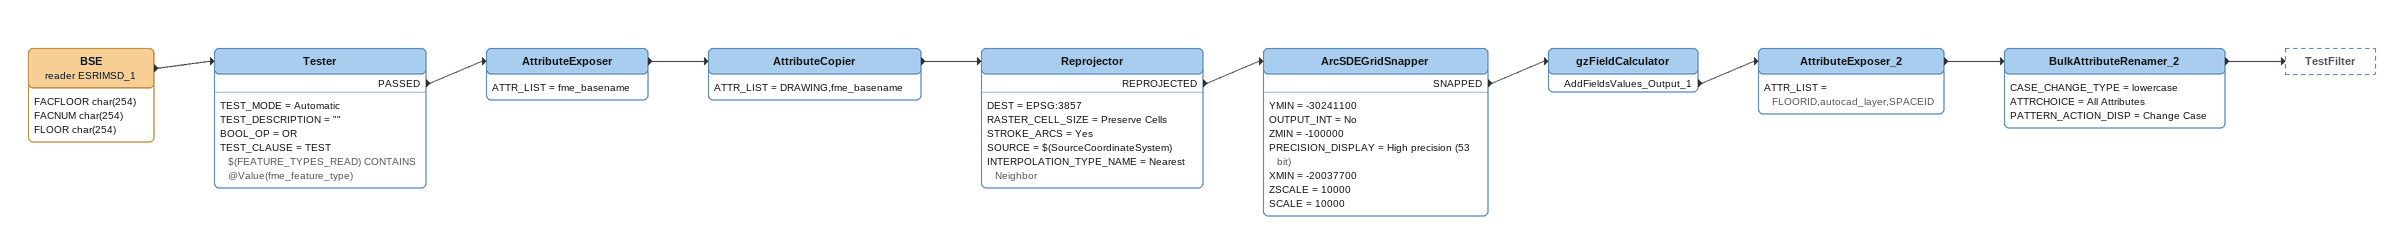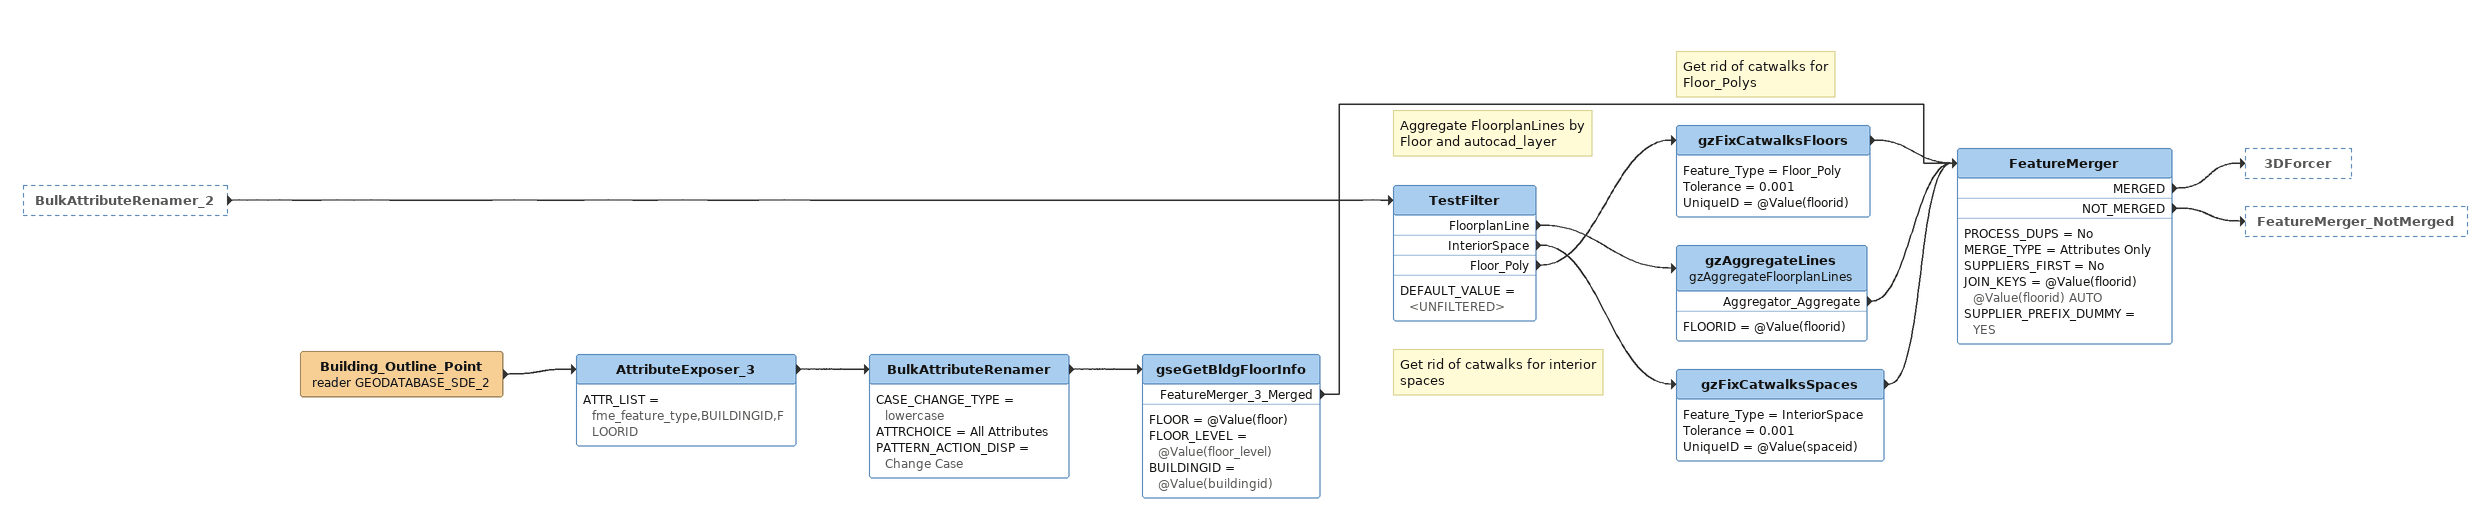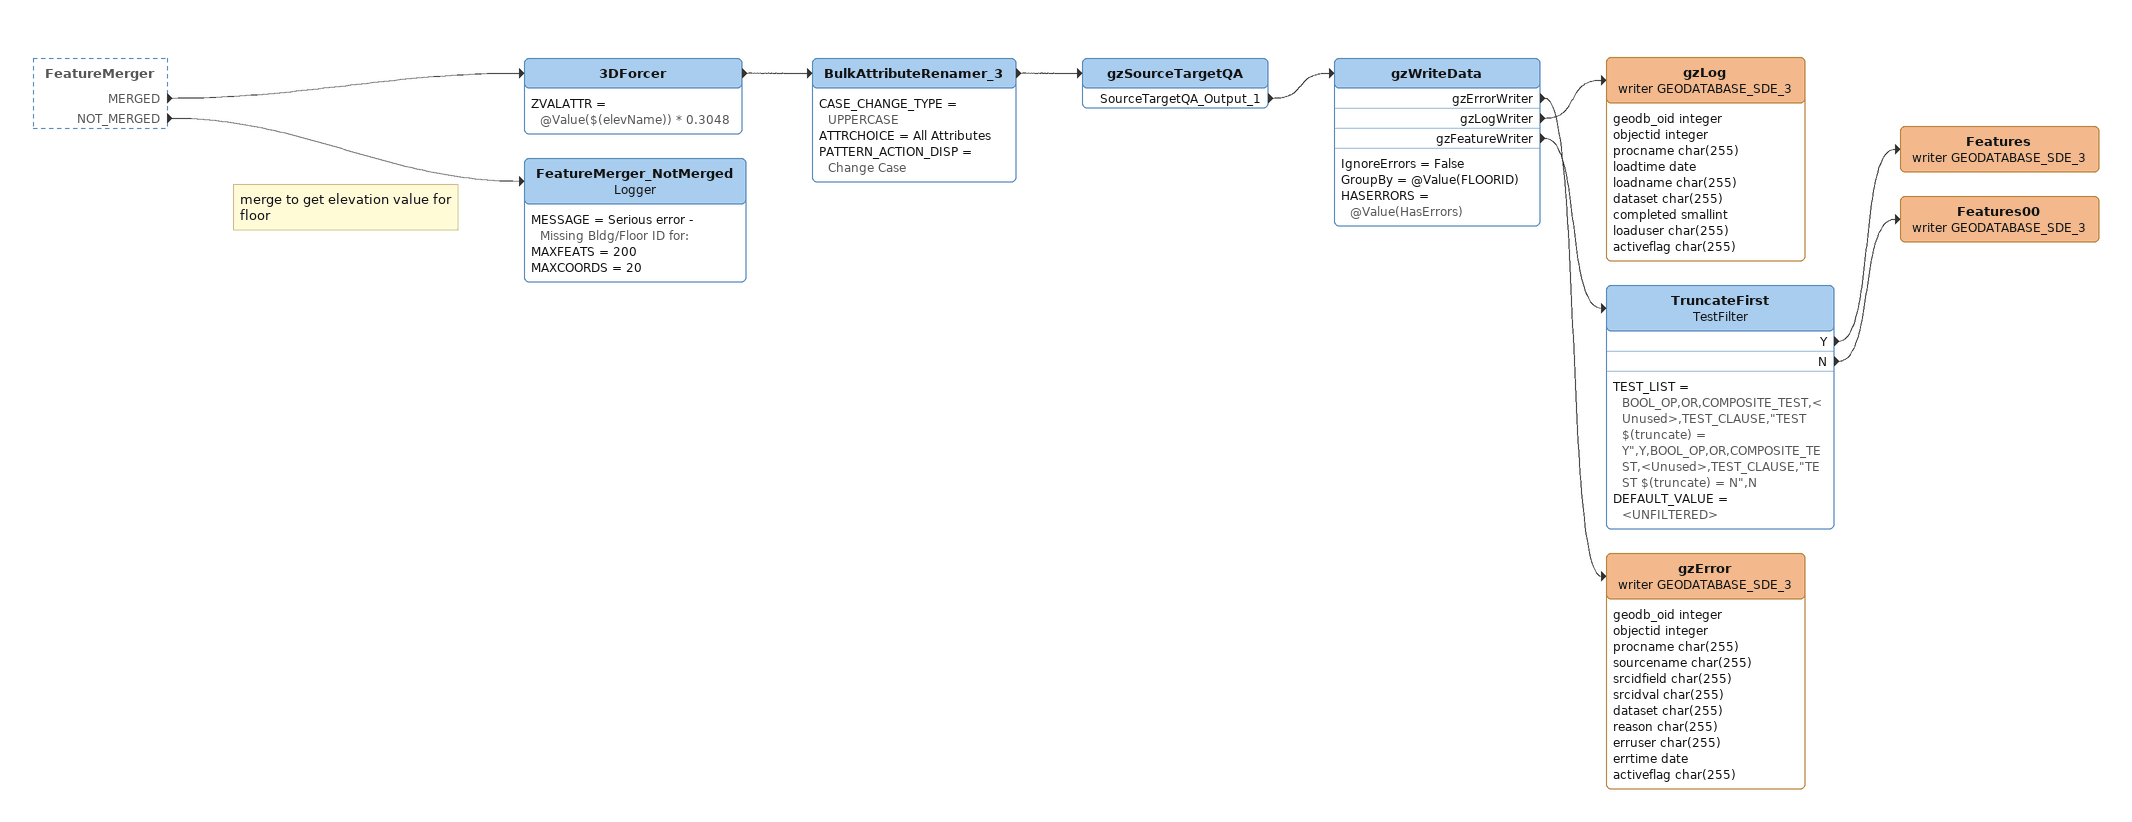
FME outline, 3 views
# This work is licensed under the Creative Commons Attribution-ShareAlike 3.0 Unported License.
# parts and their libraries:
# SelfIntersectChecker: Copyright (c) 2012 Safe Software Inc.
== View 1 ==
BSE (reader ESRIMSD_1)
    attributes: FACFLOOR char(254), FACNUM char(254), FLOOR char(254)
    -> Tester
Tester
    TEST_MODE = Automatic
    TEST_DESCRIPTION = ""
    BOOL_OP = OR
    TEST_CLAUSE = TEST $(FEATURE_TYPES_READ) CONTAINS @Value(fme_feature_type)
    PASSED -> AttributeExposer
AttributeExposer
    ATTR_LIST = fme_basename
    -> AttributeCopier
AttributeCopier
    ATTR_LIST = DRAWING,fme_basename
    -> Reprojector
Reprojector
    DEST = EPSG:3857
    RASTER_CELL_SIZE = Preserve Cells
    STROKE_ARCS = Yes
    SOURCE = $(SourceCoordinateSystem)
    INTERPOLATION_TYPE_NAME = Nearest Neighbor
    REPROJECTED -> ArcSDEGridSnapper
ArcSDEGridSnapper
    YMIN = -30241100
    OUTPUT_INT = No
    ZMIN = -100000
    PRECISION_DISPLAY = High precision (53 bit)
    XMIN = -20037700
    ZSCALE = 10000
    SCALE = 10000
    SNAPPED -> gzFieldCalculator
gzFieldCalculator
    AddFieldsValues_Output_1 -> AttributeExposer_2
AttributeExposer_2
    ATTR_LIST = FLOORID,autocad_layer,SPACEID
    -> BulkAttributeRenamer_2
BulkAttributeRenamer_2
    CASE_CHANGE_TYPE = lowercase
    ATTRCHOICE = All Attributes
    PATTERN_ACTION_DISP = Change Case
    -> TestFilter

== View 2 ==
BulkAttributeRenamer_2 [outside]
    -> TestFilter
Note: Aggregate FloorplanLines by Floor and autocad_layer
TestFilter
    DEFAULT_VALUE = <UNFILTERED>
    FloorplanLine -> gzAggregateLines
    InteriorSpace -> gzFixCatwalksSpaces
    Floor_Poly -> gzFixCatwalksFloors
Note: Get rid of catwalks for Floor_Polys
gzFixCatwalksFloors
    Feature_Type = Floor_Poly
    Tolerance = 0.001
    UniqueID = @Value(floorid)
    -> FeatureMerger
gzAggregateLines: gzAggregateFloorplanLines
    FLOORID = @Value(floorid)
    Aggregator_Aggregate -> FeatureMerger
Note: Get rid of catwalks for interior spaces
gzFixCatwalksSpaces
    Feature_Type = InteriorSpace
    Tolerance = 0.001
    UniqueID = @Value(spaceid)
    -> FeatureMerger
Building_Outline_Point (reader GEODATABASE_SDE_2)
    -> AttributeExposer_3
AttributeExposer_3
    ATTR_LIST = fme_feature_type,BUILDINGID,FLOORID
    -> BulkAttributeRenamer
BulkAttributeRenamer
    CASE_CHANGE_TYPE = lowercase
    ATTRCHOICE = All Attributes
    PATTERN_ACTION_DISP = Change Case
    -> gseGetBldgFloorInfo
gseGetBldgFloorInfo
    FLOOR = @Value(floor)
    FLOOR_LEVEL = @Value(floor_level)
    BUILDINGID = @Value(buildingid)
    FeatureMerger_3_Merged -> FeatureMerger
FeatureMerger
    PROCESS_DUPS = No
    MERGE_TYPE = Attributes Only
    SUPPLIERS_FIRST = No
    JOIN_KEYS = @Value(floorid) @Value(floorid) AUTO
    SUPPLIER_PREFIX_DUMMY = YES
    MERGED -> 3DForcer
    NOT_MERGED -> FeatureMerger_NotMerged

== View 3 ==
FeatureMerger [outside]
    MERGED -> 3DForcer
    NOT_MERGED -> FeatureMerger_NotMerged
3DForcer
    ZVALATTR = @Value($(elevName)) * 0.3048
    -> BulkAttributeRenamer_3
BulkAttributeRenamer_3
    CASE_CHANGE_TYPE = UPPERCASE
    ATTRCHOICE = All Attributes
    PATTERN_ACTION_DISP = Change Case
    -> gzSourceTargetQA
gzSourceTargetQA
    SourceTargetQA_Output_1 -> gzWriteData
gzWriteData
    IgnoreErrors = False
    GroupBy = @Value(FLOORID)
    HASERRORS = @Value(HasErrors)
    gzErrorWriter -> gzError (writer GEODATABASE_SDE_3)
    gzLogWriter -> gzLog (writer GEODATABASE_SDE_3)
    gzFeatureWriter -> TruncateFirst
gzLog (writer GEODATABASE_SDE_3)
    attributes: geodb_oid integer, objectid integer, procname char(255), loadtime date, loadname char(255), dataset char(255), completed smallint, loaduser char(255), activeflag char(255)
TruncateFirst: TestFilter
    TEST_LIST = BOOL_OP,OR,COMPOSITE_TEST,<Unused>,TEST_CLAUSE,"TEST $(truncate) = Y",Y,BOOL_OP,OR,COMPOSITE_TEST,<Unused>,TEST_CLAUSE,"TEST $(truncate) = N",N
    DEFAULT_VALUE = <UNFILTERED>
    Y -> Features (writer GEODATABASE_SDE_3)
    N -> Features00 (writer GEODATABASE_SDE_3)
Features (writer GEODATABASE_SDE_3)
Features00 (writer GEODATABASE_SDE_3)
gzError (writer GEODATABASE_SDE_3)
    attributes: geodb_oid integer, objectid integer, procname char(255), sourcename char(255), srcidfield char(255), srcidval char(255), dataset char(255), reason char(255), erruser char(255), errtime date, activeflag char(255)
Note: merge to get elevation value for floor
FeatureMerger_NotMerged: Logger
    MESSAGE = Serious error - Missing Bldg/Floor ID for:
    MAXFEATS = 200
    MAXCOORDS = 20
